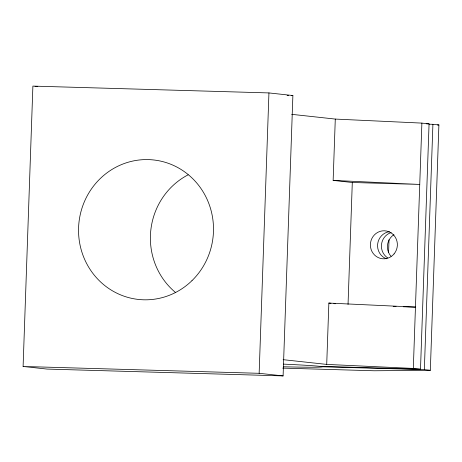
<?xml version="1.0" encoding="UTF-8"?>
<svg xmlns="http://www.w3.org/2000/svg" width="462" height="462" viewBox="0 0 462 462"><rect width="100%" height="100%" fill="white"/><g stroke="black" fill="none" stroke-linecap="round" stroke-linejoin="round"><path stroke-width="0.69" d="M23.1 366.47L32.889 86.094L268.942 92.926L292.885 95.53L283.096 375.906L47.049 369.074L23.1 366.47L259.147 373.308L283.096 375.906M259.147 373.308L268.942 92.926M291.678 114.333L335.285 119.075L421.881 123.106L429.065 123.891L420.501 369.225L413.317 368.439L326.715 364.408L328.857 303.072L415.459 307.109L403.262 306.756M333.142 180.405L419.744 184.442L352.298 182.49L333.142 180.405L335.285 119.075M348.042 304.441L352.298 182.49M388.565 252.697L389.016 239.732M413.317 368.439L421.881 123.106M432.911 124.307L438.9 124.959L430.33 370.293L424.347 369.64L432.911 124.307L429.313 124.203M437.462 124.971L438.9 124.959M430.33 370.293L374.243 370.767L282.663 368.116M287.127 95.363L288.571 95.403M291.447 95.484L292.885 95.53M426.201 123.804L429.065 123.891M393.214 306.462L396.084 306.549M420.501 369.225L319.34 366.291A70.155 1.467 2 0 0 283.35 364.125M424.347 369.64L322.251 366.793A70.155 1.467 2 0 1 283.431 366.776M35.002 86.319L37.82 86.625M328.857 303.072L330.988 303.303M333.824 303.615L335.245 303.765M283.108 359.667L326.715 364.408M386.44 258.795A14.033 13.49 -83.8 0 1 377.656 244.098A14.033 13.49 -83.8 0 1 389.426 231.676M175.693 292.625A70.155 67.452 -83.8 0 1 188.138 174.821M387.739 257.94A14.033 13.49 -83.8 0 1 381.543 244.144A14.033 13.49 -83.8 0 1 391.21 232.542M391.014 256.283A14.033 13.49 -83.8 0 1 393.965 234.679M191.978 280.642A70.155 67.452 -83.8 0 0 165.841 162.497A70.155 67.452 -83.8 0 0 80.244 245.951A70.155 67.452 -83.8 0 0 191.978 280.642M394.063 253.915A14.033 13.49 -83.8 0 0 386.457 231.012A14.033 13.49 -83.8 0 0 371.113 249.468A14.033 13.49 -83.8 0 0 394.063 253.915"/></g></svg>
